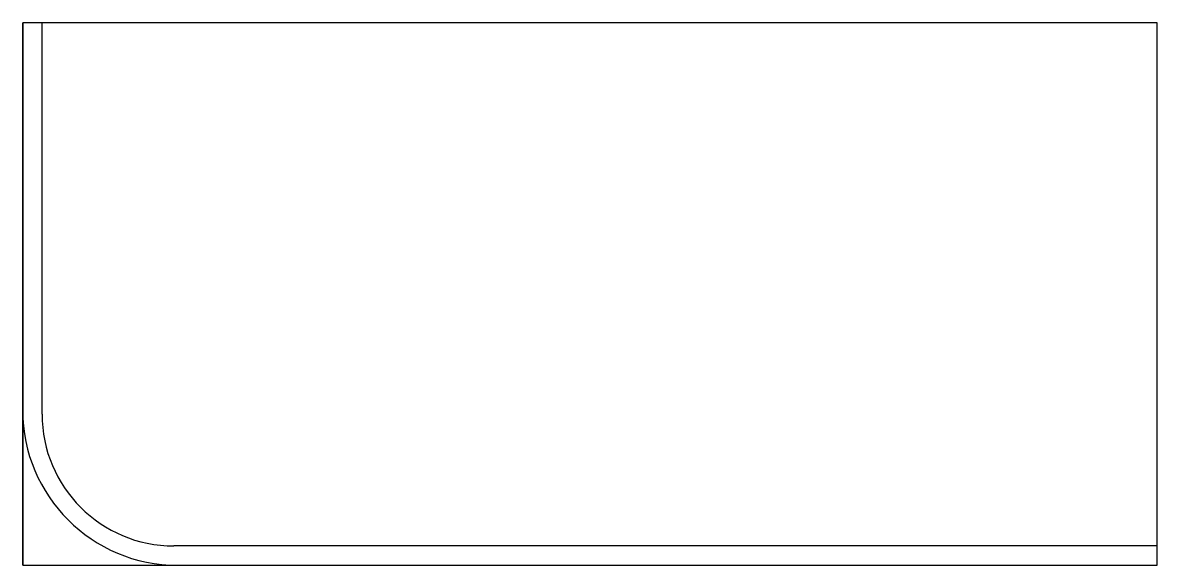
# Model space of a CAD drawing. Extents: x 0 to 146, y 0 to 70.
import ezdxf

# ---------------------------------------------------------------- set-up
doc = ezdxf.new("R2010")
doc.units = 0
doc.layers.get('0').update_dxf_attribs({"linetype": 'CONTINUOUS'})

msp = doc.modelspace()

# ---------------------------------------------------------------- linework, layer by layer
at = {"linetype": 'CONTINUOUS'}
for p, q in [((146.38, 70), (0, 70)), ((0, 0), (0, 70)), ((0, 70), (0, 20)), ((2.5, 70), (0, 70)), ((2.5, 19.5), (2.5, 70)), ((146.38, 0), (146.38, 70)), ((0, 20), (0, 0)), ((146.38, 2.5), (19.5, 2.5)), ((146.38, 0), (146.38, 2.5)), ((0, 0), (146.38, 0)), ((0, 0), (20, 0)), ((20, 0), (146.38, 0))]:
    msp.add_line(p, q, dxfattribs=at)
for centre, radius in [((20, 20), 20), ((20, 20), 20), ((19.5, 19.5), 17)]:
    msp.add_arc(centre, radius, 180, 270, dxfattribs=at)

doc.saveas('drawing.dxf')
